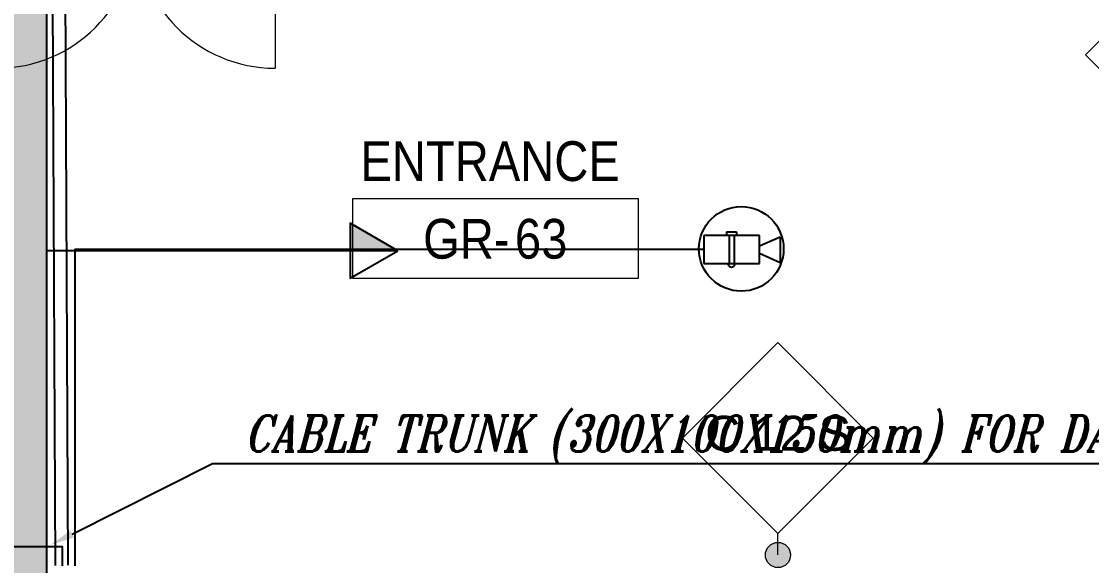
# Model space of a CAD drawing. Header units: millimetres. Extents: x -9358 to 257996, y -67499 to 9117.
# Drawn here: x 8328 to 15064, y -12367 to -8943 of the extents above; entities that cross this region are included whole.
import ezdxf
from ezdxf import colors
from ezdxf.entities.mleader import LeaderData, LeaderLine
from ezdxf.math import Vec2, Vec3

# ---------------------------------------------------------------- set-up
doc = ezdxf.new("R2010")
doc.units = ezdxf.units.MM
doc.header["$LTSCALE"] = 1000
for name, color, linetype, lineweight in [('123', 2, 'Continuous', 9), ('A-DOOR', 8, 'Continuous', 9), ('A-DOOR-1', 8, 'Continuous', 18), ('A-DOR', 8, 'Continuous', 9), ('A-ROM-NAM', 8, 'Continuous', 9), ('A-TYP-WAL', 8, 'Continuous', 0)]:
    doc.layers.add(name, color=color, linetype=linetype, lineweight=lineweight)
for name, color, linetype in [('CCTVNET', 6, 'Continuous'), ('DATANET', 4, 'Continuous'), ('LC-CABLE -10', 4, 'Continuous'), ('LC-DA-CIR', 4, 'Continuous')]:
    doc.layers.add(name, color=color, linetype=linetype)
doc.styles.add('Arial_5', font='arial.ttf', dxfattribs={"width": 0.85, "height": 200})
doc.styles.add('Arial_8', font='arial.ttf', dxfattribs={"height": 220})
doc.styles.add('ELEC', font='romant.shx', dxfattribs={"width": 0.8, "oblique": 15, "height": 0.18})

# ---------------------------------------------------------------- blocks, each defined once
blk = doc.blocks.new('M_Wall Tag - WALL TAG-12mm-1267109-01-Ground Floor Plan')
at = {"layer": 'A-TYP-WAL'}
for p, q in [((-6, 0), (0, 6)), ((0, 6), (6, 0)), ((-6, 0), (0, -6)), ((6, 0), (0, -6))]:
    blk.add_line(p, q, dxfattribs=at)
blk = doc.blocks.new('Wall Tag - 1_2_-62628-01-Ground Floor Plan')
at = {"layer": 'A-TYP-WAL'}
for p, q in [((-5, 0), (0, 5)), ((0, 5), (5, 0)), ((-5, 0), (0, -5)), ((0, -5), (5, 0))]:
    blk.add_line(p, q, dxfattribs=at)
blk = doc.blocks.new('DD')
at = {"layer": 'LC-DA-CIR'}
h = blk.add_hatch(color=3, dxfattribs=at)
h.dxf.hatch_style = 1
h.paths.add_polyline_path([(0, 299.4), (0, 0), (172.8, 0)])
at = {"color": 3}
blk.add_lwpolyline([(0, 299.4), (172.8, 0), (-172.8, 0), (0, 299.4)], dxfattribs=at)
at = {"layer": 'LC-DA-CIR', "color": 3}
blk.add_line((0, 299.4), (0, 0), dxfattribs=at)
blk = doc.blocks.new('M_Curtain Wall Dbl Glass2 - Double curtain wall door - grey-2606046-01-Ground Floor Furniture Plan')
at = {"layer": 'A-DOOR'}
for centre, start, end in [((-875, 0), 0, 90), ((875, 0), 90, 180)]:
    blk.add_arc(centre, 875, start, end, dxfattribs=at)
at = {"layer": 'A-DOOR-1'}
for p, q in [((-875, 0), (-875, 875)), ((875, 0), (875, 875))]:
    blk.add_line(p, q, dxfattribs=at)
blk = doc.blocks.new('M_Room Tag_Small - M_Room Tag_Small-919701-01-Ground Floor Furniture Plan')
at = {"layer": 'A-ROM-NAM'}
for p, q in [((9, 2.5), (-9, 2.5)), ((-9, 2.5), (-9, -2.5)), ((9, -2.5), (9, 2.5)), ((-9, -2.5), (9, -2.5))]:
    blk.add_line(p, q, dxfattribs=at)
blk = doc.blocks.new('G')
at = {"layer": 'A-DOR', "rotation": 180}
blk.add_blockref('M_Curtain Wall Dbl Glass2 - Double curtain wall door - grey-2606046-01-Ground Floor Furniture Plan', (9050.1, -8214.5), dxfattribs=at)
at = {"layer": 'A-ROM-NAM', "xscale": 99.99999999999991, "yscale": 99.99999999999991, "zscale": 99.99999999999991}
blk.add_blockref('M_Room Tag_Small - M_Room Tag_Small-919701-01-Ground Floor Furniture Plan', (11311.5, -10160.7), dxfattribs=at)
at = {"layer": 'A-ROM-NAM', "char_height": 250, "attachment_point": 1, "style": 'Arial_5'}
for s, insert, width in [('ENTRANCE', (10462.1, -9549.1), 2092.404), ('GR-', (10856.7, -10037.5), 699.873), ('63', (11434.2, -10037.5), 418.481)]:
    blk.add_mtext(s, dxfattribs=dict(at, insert=insert, width=width))
blk = doc.blocks.new('datatray')
at = {"layer": '123'}
h = blk.add_hatch(color=4, dxfattribs=at)
h.dxf.hatch_style = 1
h.paths.add_polyline_path([(302434, -43813.9), (311773, -43813.9), (311773, -43513.9), (311473, -43513.9), (301671, -43513.9), (301671, -38365), (301471, -38365), (301100, -38365), (301100, -38565), (301471, -38565), (301471, -43513.9), (287538, -43513.9), (287538, -38565), (287909, -38565), (287909, -38365), (287538, -38365), (287338, -38365), (287338, -43513.9), (277443, -43513.9), (277443, -4790), (277143, -4790), (277143, -43813.9), (301834, -43813.9), (301852.6, -52052), (299770, -52052), (299770, -52652), (301854, -52652), (302454, -52652)])
h.paths.add_polyline_path([(311773, -4790), (311473, -4790), (311473, -43513.9), (311773, -43513.9)])
at = {"layer": 'LC-CABLE -10', "color": 4}
blk.add_lwpolyline([(277143, -43813.9), (277143, -4790), (277443, -4790), (277443, -43513.9)], dxfattribs=at)
blk = doc.blocks.new('CAM1')
at = {"color": 3}
for p, q in [((162556, 106038), (324526, 276477)), ((324526, 276477), (429598, 30014)), ((120391, 205701), (-417251, -23507)), ((-211976, 102874), (-115951, 143811)), ((-115951, 143811), (-101930, 110921)), ((236736, -67205), (120391, 205701)), ((-211976, 102874), (-197954, 69984)), ((-172803, 80707), (-56458, -192199)), ((-125603, 100829), (-9259, -172077)), ((194572, 32458), (429598, 30014)), ((-417251, -23507), (-300906, -296412)), ((-300906, -296412), (236736, -67205))]:
    blk.add_line(p, q, dxfattribs=at)
blk.add_circle((32, 182), 443637, dxfattribs=at)
blk.add_arc((-33597, -182453), 35754, 203.0894976, 23.0894976, dxfattribs=at)

msp = doc.modelspace()

# ---------------------------------------------------------------- block references
msp.add_blockref('G', (0, -148.1))

# ---------------------------------------------------------------- next in the draw order: hatches: boundary and pattern name
at = {"layer": 'A-TYP-WAL'}
h = msp.add_hatch(color=256, dxfattribs=at)
edge = h.paths.add_edge_path(flags=0)
edge.add_arc((13090.2, -12300), 79.4, 0, 360)

# ---------------------------------------------------------------- next in the draw order: linework, layer by layer
msp.add_line((13090.2, -12300), (13090.2, -12164.1), dxfattribs=at)
msp.add_circle((13090.2, -12300), 79.4, dxfattribs=at)
at = {"layer": 'CCTVNET', "color": 3}
for points in [[(1137.6, 1690.4), (3190, 1690.4), (3190, -7839.1), (8599.1, -7839.1), (8620.5, -12364.9)], [(-457.6, -153.4), (-457.6, -674.1), (3110, -674.1), (3110, -7919.1), (8519.4, -7919.1), (8540.5, -12365.3)], [(12623.2, -10378.1), (8664, -10378.1), (8664, -12368.1)], [(8128.1, -12247.2), (8585, -12247.2), (8585, -12368.1)]]:
    msp.add_lwpolyline(points, dxfattribs=at)
at = {"layer": 'DATANET', "color": 3}
msp.add_line((10398, -10386.1), (8485, -10386.1), dxfattribs=at)

# ---------------------------------------------------------------- next in the draw order: block references
at = {"layer": 'A-TYP-WAL', "xscale": 99.99999999999991, "yscale": 99.99999999999991, "zscale": 99.99999999999991}
for name, p in [('Wall Tag - 1_2_-62628-01-Ground Floor Plan', (15525, -9152.5)), ('M_Wall Tag - WALL TAG-12mm-1267109-01-Ground Floor Plan', (13090.2, -11564.1))]:
    msp.add_blockref(name, p, dxfattribs=at)
at = {"layer": 'CCTVNET', "color": 3, "xscale": 0.0006, "yscale": 0.0006, "zscale": 0.0006, "rotation": 336.9105023957791}
msp.add_blockref('CAM1', (12859.1, -10374.3), dxfattribs=at)
at = {"layer": 'DATANET'}
msp.add_blockref('datatray', (-268957, -148.1), dxfattribs=at)
at = {"layer": 'DATANET', "color": 3, "xscale": -1, "rotation": 270}
msp.add_blockref('DD', (10398, -10386.1), dxfattribs=at)

# ---------------------------------------------------------------- next in the draw order: texts
at = {"layer": 'A-TYP-WAL', "char_height": 220, "attachment_point": 1, "style": 'Arial_8'}
for s, insert, width in [('C ', (12631.3, -11424.1), 360.759), ('12 ', (12929, -11424.1), 505.063), ('S', (13345.7, -11424.1), 240.506)]:
    msp.add_mtext(s, dxfattribs=dict(at, insert=insert, width=width))

# ---------------------------------------------------------------- next in the draw order: leaders
at = {"layer": 'DATANET', "color": 3}
ml = msp.add_multileader_mtext('Standard', dxfattribs=at)
ml.set_content('{\\C4;CABLE TRUNK (300X100X150mm) FOR DATA & AV}', color=2, style='ELEC')
ml.set_leader_properties(color=4)
ml.build(insert=Vec2(0, 0))
ml.multileader.update_dxf_attribs({"text_left_attachment_type": 6, "text_right_attachment_type": 6, "dogleg_length": 1703.1, "arrow_head_size": 151.4})
ctx = ml.context
ctx.base_point, ctx.char_height, ctx.arrow_head_size, ctx.landing_gap_size, ctx.plane_origin = Vec3(9708.1, -11725.1), 227.107, 151.4, 22.7, Vec3(-2939.1, -47993.5)
ctx.left_attachment, ctx.right_attachment = 6, 6
notes = []
notes.append((ctx, [(0, (1, 1, 0), (9530.6, -11725.1), (1, 0), 177.6, [(0, [(8512.9, -12236.1)], 0, [])])]))
ctx.mtext.insert, ctx.mtext.width, ctx.mtext.line_spacing_factor, ctx.mtext.flow_direction = Vec3(9730.9, -11422.3), 213786.42, 2, 5
for ctx, leaders in notes:
    for number, flags, end, landing, length, lines in leaders:
        leader = LeaderData()
        leader.index, (leader.has_last_leader_line, leader.has_dogleg_vector, leader.attachment_direction) = number, flags
        leader.last_leader_point, leader.dogleg_vector, leader.dogleg_length = Vec3(end), Vec3(landing), length
        for number, points, colour, breaks in lines:
            line = LeaderLine()
            line.index, line.vertices, line.color, line.breaks = number, Vec3.list(points), colors.encode_raw_color(colour), breaks
            leader.lines.append(line)
        ctx.leaders.append(leader)

doc.saveas('drawing.dxf')
